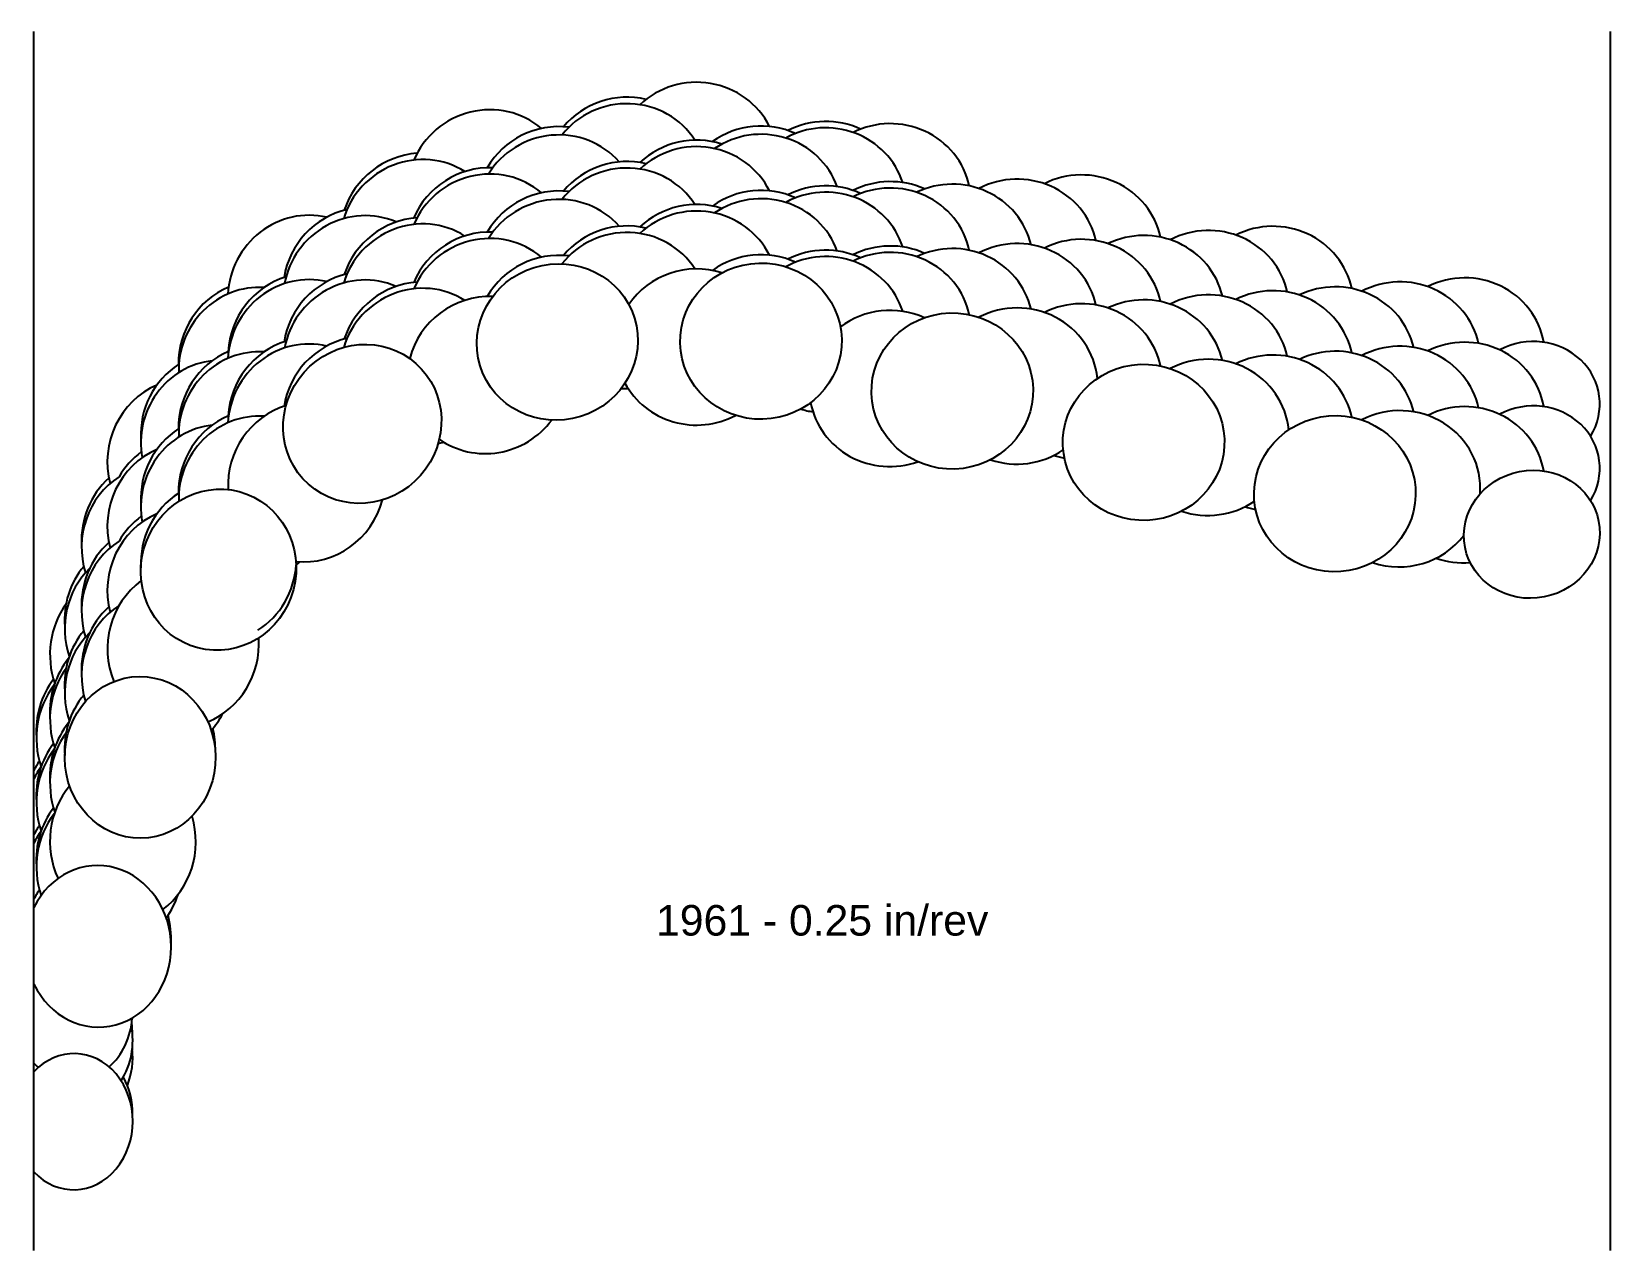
# Model space of a CAD drawing. Header units: inches. Extents: x -6.13 to 0, y -3.63 to 1.11.
import ezdxf
from ezdxf.enums import TextEntityAlignment as Align

# ---------------------------------------------------------------- set-up
doc = ezdxf.new("R2010")
doc.units = ezdxf.units.IN
doc.header["$MEASUREMENT"] = 0
for name, color, linetype, true_color in [('Blade_1', 30, 'Continuous', 0xff7f00), ('Blade_2', 7, 'Continuous', 0xcccc00), ('Blade_3', 7, 'Continuous', 0x00cc00), ('Blade_4', 7, 'Continuous', 0x00cccc), ('Blade_5', 7, 'Continuous', 0x0066cc), ('Blade_6', 190, 'Continuous', 0x7f00ff)]:
    doc.layers.add(name, color=color, linetype=linetype, true_color=true_color)
doc.layers.add('Gage_Line', color=7, linetype='Continuous')
doc.styles.get("Standard").update_dxf_attribs({"font": 'arial.ttf'})

msp = doc.modelspace()

# ---------------------------------------------------------------- linework, layer by layer
at = {"layer": 'Blade_1'}
for centre, major_axis, ratio, start_param, end_param in [((-4.0915, 0.4002), (0.2999, 0.0931), 0.964936, 6.68679, 8.590549), ((-3.3006, 0.4035), (0.3139, 0.0077), 0.965905, 6.593925, 8.441883), ((-2.5571, 0.2098), (0.3138, 0.01), 0.965891, 6.477318, 8.281009), ((-4.0915, 0.1502), (0.2999, 0.0931), 0.964936, 6.68679, 8.590549), ((-3.3006, 0.1535), (0.3139, 0.0077), 0.965905, 6.593925, 8.441883), ((-4.8493, 0.0822), (0.2086, 0.2347), 0.961721, 0.304617, 2.132902), ((-1.8136, 0.0105), (0.3137, 0.0141), 0.965856, 6.463925, 8.267755), ((-2.5571, -0.0402), (0.3138, 0.01), 0.965891, 6.477318, 8.281009), ((-4.8493, -0.1678), (0.2086, 0.2347), 0.961721, 0.304617, 2.132902), ((-1.0707, -0.189), (0.3131, 0.0238), 0.965726, 6.431477, 8.235457), ((-1.8136, -0.2395), (0.3137, 0.0141), 0.965856, 6.463925, 8.267755), ((-0.3053, -0.3465), (0.2596, 0.0509), 0.937294, 5.574175, 8.165538), ((-5.4078, -0.4843), (0.0804, 0.3035), 0.958972, 0.351362, 2.027552), ((-1.0707, -0.439), (0.3131, 0.0238), 0.965726, 6.431477, 8.235457), ((-0.3053, -0.5965), (0.2596, 0.0509), 0.937294, 5.574175, 8.165538), ((-5.4078, -0.7343), (0.0804, 0.3035), 0.958972, 0.351362, 2.027552), ((-5.7125, -1.2129), (-0.0027, 0.314), 0.93326, 0.724426, 1.912048), ((-5.7125, -1.4629), (-0.0027, 0.314), 0.93326, 0.724426, 1.912048), ((-5.8756, -1.9467), (-0.0117, 0.3138), 0.902061, 0.855988, 1.035276), ((-5.8756, -2.1967), (-0.0117, 0.3138), 0.902061, 0.855988, 1.035276), ((-5.8756, -2.4467), (-0.0117, 0.3138), 0.902061, 2.023361, 7.318461), ((-5.9701, -3.1276), (0.0038, 0.2645), 0.865001, 2.414446, 7.043583), ((-5.9701, -2.8776), (0.0038, 0.2645), 0.865001, 4.299095, 4.851885)]:
    msp.add_ellipse(centre, major_axis=major_axis, ratio=ratio, start_param=start_param, end_param=end_param, dxfattribs=at)
for centre, major_axis, ratio in [((-4.0915, -0.0998), (0.2999, 0.0931), 0.964936), ((-3.3006, -0.0965), (0.3139, 0.0077), 0.965905), ((-2.5571, -0.2902), (0.3138, 0.01), 0.965891), ((-4.8493, -0.4178), (0.2086, 0.2347), 0.961721), ((-1.8136, -0.4895), (0.3137, 0.0141), 0.965856), ((-1.0707, -0.689), (0.3131, 0.0238), 0.965726), ((-0.3053, -0.8465), (0.2596, 0.0509), 0.937294), ((-5.4078, -0.9843), (0.0804, 0.3035), 0.958972), ((-5.7125, -1.7129), (-0.0027, 0.314), 0.93326)]:
    msp.add_ellipse(centre, major_axis=major_axis, ratio=ratio, dxfattribs=at)
at = {"layer": 'Blade_2'}
for centre, major_axis, ratio, start_param, end_param in [((-3.5505, 0.3808), (0.3139, 0.0064), 0.965911, 7.515168, 8.610676), ((-4.3625, 0.272), (0.2769, 0.1481), 0.963952, 7.313544, 8.550293), ((-2.7986, 0.2197), (0.3139, 0.0082), 0.965902, 7.38938, 8.306432), ((-3.5505, 0.1308), (0.3139, 0.0064), 0.965911, 7.515168, 8.610676), ((-4.3625, 0.022), (0.2769, 0.1481), 0.963952, 7.313544, 8.550293), ((-2.7986, -0.0303), (0.3139, 0.0082), 0.965902, 7.38938, 8.306432), ((-3.5505, -0.1192), (0.3139, 0.0064), 0.965911, 7.515168, 8.828217), ((-5.066, -0.1434), (0.1666, 0.2661), 0.960812, 7.123808, 8.375498), ((-4.3625, -0.228), (0.2769, 0.1481), 0.963952, 7.313544, 8.706443), ((-2.7986, -0.2803), (0.3139, 0.0082), 0.965902, 7.38938, 8.491375), ((-5.066, -0.3934), (0.1666, 0.2661), 0.960812, 7.123808, 8.375498), ((-3.5505, -0.1192), (0.3139, 0.0064), 0.965911, 3.603024, 5.196123), ((-5.066, -0.6434), (0.1666, 0.2661), 0.960812, 7.123808, 8.48992), ((-2.7986, -0.2803), (0.3139, 0.0082), 0.965902, 3.297174, 5.037918), ((-4.3625, -0.228), (0.2769, 0.1481), 0.963952, 3.589828, 5.164555), ((-5.5455, -0.782), (0.0736, 0.3052), 0.934083, 7.119809, 7.54398), ((-5.066, -0.6434), (0.1666, 0.2661), 0.960812, 3.58511, 5.027504), ((-5.5455, -1.032), (0.0736, 0.3052), 0.934083, 7.119809, 7.54398), ((-5.5455, -1.282), (0.0736, 0.3052), 0.934083, 7.119809, 8.526668), ((-5.5455, -1.282), (0.0736, 0.3052), 0.934083, 3.725692, 5.039556), ((-5.7797, -1.5397), (-0.0054, 0.314), 0.902601, 7.104035, 7.888273), ((-5.7797, -1.7897), (-0.0054, 0.314), 0.902601, 7.104035, 7.888273), ((-5.7797, -2.0397), (-0.0054, 0.314), 0.902601, 7.081714, 8.312905), ((-5.7797, -2.0397), (-0.0054, 0.314), 0.902601, 3.701233, 5.01634), ((-5.9711, -2.7045), (0.0038, 0.2645), 0.865174, 3.804386, 4.64594), ((-5.9711, -2.7045), (0.0038, 0.2645), 0.865174, 8.703566, 8.800553)]:
    msp.add_ellipse(centre, major_axis=major_axis, ratio=ratio, start_param=start_param, end_param=end_param, dxfattribs=at)
at = {"layer": 'Blade_3'}
for centre, major_axis, ratio, start_param, end_param in [((-3.8236, 0.5224), (0.3122, 0.0337), 0.965706, 6.733662, 8.67204), ((-3.0496, 0.4287), (0.3139, 0.0084), 0.965901, 6.559475, 8.343433), ((-4.6253, 0.3017), (0.2439, 0.1978), 0.962739, 6.593747, 8.469598), ((-3.8236, 0.2724), (0.3122, 0.0337), 0.965706, 6.733662, 8.67204), ((-3.0496, 0.1787), (0.3139, 0.0084), 0.965901, 6.559475, 8.343433), ((-2.3056, 0.2293), (0.3138, 0.0111), 0.965883, 6.461753, 8.310977), ((-4.6253, 0.0517), (0.2439, 0.1978), 0.962739, 6.593747, 8.469598), ((-3.8236, 0.0224), (0.3122, 0.0337), 0.965706, 6.733662, 8.67204), ((-1.5627, 0.03), (0.3136, 0.0163), 0.965832, 6.444482, 8.293299), ((-2.3056, -0.0207), (0.3138, 0.0111), 0.965883, 6.461753, 8.310977), ((-3.0496, -0.0713), (0.3139, 0.0084), 0.965901, 6.559475, 8.343433), ((-4.6253, -0.1983), (0.2439, 0.1978), 0.962739, 6.593747, 8.469598), ((-0.8196, -0.1697), (0.3125, 0.031), 0.965585, 6.395253, 8.244323), ((-5.2595, -0.2), (0.1212, 0.2897), 0.959776, 0.317615, 2.012917), ((-1.5627, -0.22), (0.3136, 0.0163), 0.965832, 6.444482, 8.293299), ((-2.3056, -0.2707), (0.3138, 0.0111), 0.965883, 6.344361, 8.310977), ((-0.8196, -0.4197), (0.3125, 0.031), 0.965585, 6.395253, 8.244323), ((-5.2595, -0.45), (0.1212, 0.2897), 0.959776, 0.317615, 2.012917), ((-1.5627, -0.47), (0.3136, 0.0163), 0.965832, 6.325493, 8.293299), ((-3.8236, 0.0224), (0.3122, 0.0337), 0.965706, 4.544851, 4.631056), ((-3.0496, -0.0713), (0.3139, 0.0084), 0.965901, 4.375006, 4.530773), ((-0.8196, -0.6697), (0.3125, 0.031), 0.965585, 6.112434, 8.244323), ((-5.2595, -0.7), (0.1212, 0.2897), 0.959776, 0.317615, 2.012917), ((-4.6253, -0.1983), (0.2439, 0.1978), 0.962739, 4.279886, 4.350006), ((-2.3056, -0.2707), (0.3138, 0.0111), 0.965883, 4.342716, 5.286581), ((-5.6468, -0.8922), (0.0323, 0.3123), 0.933607, 0.637915, 2.005105), ((-1.5627, -0.47), (0.3136, 0.0163), 0.965832, 4.326872, 5.270107), ((-0.8196, -0.6697), (0.3125, 0.031), 0.965585, 4.277657, 5.540587), ((-5.6468, -1.1422), (0.0323, 0.3123), 0.933607, 0.637915, 2.005105), ((-5.2595, -0.7), (0.1212, 0.2897), 0.959776, 4.081624, 4.145209), ((-5.6468, -1.3922), (0.0323, 0.3123), 0.933607, 0.637915, 2.005105), ((-5.8323, -1.639), (-0.0089, 0.3139), 0.90224, 0.82386, 1.903322), ((-5.6468, -1.3922), (0.0323, 0.3123), 0.933607, 4.050962, 4.304439), ((-5.8323, -1.889), (-0.0089, 0.3139), 0.90224, 0.82386, 1.903322), ((-5.8323, -2.139), (-0.0089, 0.3139), 0.90224, 0.82386, 1.903322), ((-5.8323, -2.139), (-0.0089, 0.3139), 0.90224, 4.005946, 4.338928), ((-5.9701, -2.8128), (0.0038, 0.2645), 0.865004, 4.091615, 4.945151)]:
    msp.add_ellipse(centre, major_axis=major_axis, ratio=ratio, start_param=start_param, end_param=end_param, dxfattribs=at)
at = {"layer": 'Blade_4'}
for centre, major_axis, ratio, start_param, end_param in [((-4.0915, 0.4327), (0.3001, 0.0925), 0.96498, 7.420791, 8.62079), ((-3.3006, 0.4356), (0.3139, 0.0069), 0.965909, 7.391211, 8.474652), ((-4.0915, 0.1827), (0.3001, 0.0925), 0.96498, 7.420791, 8.62079), ((-3.3006, 0.1856), (0.3139, 0.0069), 0.965909, 7.391211, 8.474652), ((-4.8497, 0.1142), (0.2089, 0.2345), 0.961808, 7.223091, 8.443508), ((-4.0915, -0.0673), (0.3001, 0.0925), 0.96498, 7.420791, 8.62079), ((-3.3006, -0.0644), (0.3139, 0.0069), 0.965909, 7.391211, 8.474652), ((-4.8497, -0.1358), (0.2089, 0.2345), 0.961808, 7.223091, 8.443508), ((-4.8497, -0.3858), (0.2089, 0.2345), 0.961808, 7.223091, 8.443508), ((-5.4079, -0.4523), (0.0805, 0.3035), 0.959066, 7.088358, 8.181003), ((-5.4079, -0.7023), (0.0805, 0.3035), 0.959066, 7.088358, 8.181003), ((-5.4079, -0.9523), (0.0805, 0.3035), 0.959066, 7.088358, 8.181003), ((-5.7133, -1.181), (-0.0027, 0.314), 0.933401, 7.114619, 7.923491), ((-5.4079, -0.9523), (0.0805, 0.3035), 0.959066, 3.941389, 4.921653), ((-5.7133, -1.431), (-0.0027, 0.314), 0.933401, 7.114619, 7.923491), ((-5.7133, -1.681), (-0.0027, 0.314), 0.933401, 7.114619, 7.923491), ((-5.7133, -1.681), (-0.0027, 0.314), 0.933401, 4.677073, 4.963528), ((-5.8754, -1.9148), (-0.0118, 0.3138), 0.902258, 7.179087, 7.31942), ((-5.8754, -2.1648), (-0.0118, 0.3138), 0.902258, 7.179087, 7.31942), ((-5.8754, -2.4148), (-0.0118, 0.3138), 0.902258, 7.179087, 7.31942), ((-5.8754, -2.4148), (-0.0118, 0.3138), 0.902258, 4.611322, 4.963445), ((-5.9711, -2.8457), (0.0038, 0.2645), 0.865171, 4.702909, 4.757828), ((-5.9711, -3.0957), (0.0038, 0.2645), 0.865171, 4.702909, 5.28927)]:
    msp.add_ellipse(centre, major_axis=major_axis, ratio=ratio, start_param=start_param, end_param=end_param, dxfattribs=at)
at = {"layer": 'Blade_5'}
for centre, major_axis, ratio, start_param, end_param in [((-3.5506, 0.6056), (0.3139, 0.0072), 0.965908, 6.708162, 8.607761), ((-4.3624, 0.4969), (0.2767, 0.1485), 0.963885, 6.640985, 8.54861), ((-2.7986, 0.4448), (0.3139, 0.0091), 0.965897, 6.45789, 8.302406), ((-3.5506, 0.3556), (0.3139, 0.0072), 0.965908, 6.708162, 8.607761), ((-4.3624, 0.2469), (0.2767, 0.1485), 0.963885, 6.640985, 8.54861), ((-2.0556, 0.2456), (0.3138, 0.0124), 0.965872, 6.447102, 8.290872), ((-2.7986, 0.1948), (0.3139, 0.0091), 0.965897, 6.45789, 8.302406), ((-5.0667, 0.0818), (0.1664, 0.2663), 0.960705, 0.314726, 2.096065), ((-3.5506, 0.1056), (0.3139, 0.0072), 0.965908, 6.708162, 8.607761), ((-4.3624, -0.0031), (0.2767, 0.1485), 0.963885, 6.640985, 8.54861), ((-2.0556, -0.0044), (0.3138, 0.0124), 0.965872, 6.447102, 8.290872), ((-1.3127, 0.0462), (0.3134, 0.0194), 0.965793, 6.424038, 8.267617), ((-2.7986, -0.0552), (0.3139, 0.0091), 0.965897, 6.45789, 8.302406), ((-5.0667, -0.1682), (0.1664, 0.2663), 0.960705, 0.314726, 2.096065), ((-0.5685, -0.1541), (0.3108, 0.0445), 0.965215, 6.312796, 8.184396), ((-1.3127, -0.2038), (0.3134, 0.0194), 0.965793, 6.424038, 8.267617), ((-2.0556, -0.2544), (0.3138, 0.0124), 0.965872, 6.447102, 8.290872), ((-5.0667, -0.4182), (0.1664, 0.2663), 0.960705, 0.314726, 2.096065), ((-0.5685, -0.4041), (0.3108, 0.0445), 0.965215, 6.312796, 8.184396), ((-1.3127, -0.4538), (0.3134, 0.0194), 0.965793, 6.424038, 8.267617), ((-5.5456, -0.557), (0.0736, 0.3053), 0.933964, 0.606401, 2.092176), ((-0.5685, -0.6541), (0.3108, 0.0445), 0.965215, 6.312796, 8.184396), ((-5.5456, -0.807), (0.0736, 0.3053), 0.933964, 0.606401, 2.092176), ((-2.0556, -0.2544), (0.3138, 0.0124), 0.965872, 4.328595, 4.463563), ((-5.5456, -1.057), (0.0736, 0.3053), 0.933964, 0.606401, 2.092176), ((-1.3127, -0.4538), (0.3134, 0.0194), 0.965793, 4.305493, 4.441556), ((-0.5685, -0.6541), (0.3108, 0.0445), 0.965215, 4.218825, 4.650747), ((-5.7794, -1.3147), (-0.0054, 0.314), 0.90246, 7.158304, 8.199761), ((-5.7794, -1.5647), (-0.0054, 0.314), 0.90246, 7.158304, 8.199761), ((-5.7794, -1.8147), (-0.0054, 0.314), 0.90246, 7.158304, 8.199761)]:
    msp.add_ellipse(centre, major_axis=major_axis, ratio=ratio, start_param=start_param, end_param=end_param, dxfattribs=at)
at = {"layer": 'Blade_6'}
for centre, major_axis, ratio, start_param, end_param in [((-3.8235, 0.5475), (0.3123, 0.0329), 0.965723, 7.505349, 8.64456), ((-3.0496, 0.4534), (0.3139, 0.0075), 0.965906, 7.382152, 8.315174), ((-4.6256, 0.3269), (0.2442, 0.1973), 0.962842, 7.229125, 8.445823), ((-3.8235, 0.2975), (0.3123, 0.0329), 0.965723, 7.505349, 8.64456), ((-3.0496, 0.2034), (0.3139, 0.0075), 0.965906, 7.382152, 8.315174), ((-4.6256, 0.0769), (0.2442, 0.1973), 0.962842, 7.229125, 8.445823), ((-3.8235, 0.0475), (0.3123, 0.0329), 0.965723, 7.505349, 8.64456), ((-3.0496, -0.0466), (0.3139, 0.0075), 0.965906, 7.382152, 8.315174), ((-4.6256, -0.1731), (0.2442, 0.1973), 0.962842, 7.229125, 8.445823), ((-5.2605, -0.1746), (0.1214, 0.2896), 0.959903, 7.060618, 8.277727), ((-5.2605, -0.4246), (0.1214, 0.2896), 0.959903, 7.060618, 8.277727), ((-5.2605, -0.6746), (0.1214, 0.2896), 0.959903, 7.060618, 8.277727), ((-5.647, -0.8672), (0.0323, 0.3123), 0.933739, 7.085677, 8.012903), ((-5.647, -1.1172), (0.0323, 0.3123), 0.933739, 7.085677, 8.012903), ((-5.647, -1.3672), (0.0323, 0.3123), 0.933739, 7.085677, 8.012903), ((-5.8331, -1.614), (-0.0089, 0.3139), 0.902379, 7.119499, 7.898097), ((-5.8331, -1.864), (-0.0089, 0.3139), 0.902379, 7.119499, 7.898097), ((-5.8331, -2.114), (-0.0089, 0.3139), 0.902379, 7.119499, 7.898097), ((-5.9711, -2.7878), (0.0038, 0.2645), 0.865178, 4.724854, 4.887021)]:
    msp.add_ellipse(centre, major_axis=major_axis, ratio=ratio, start_param=start_param, end_param=end_param, dxfattribs=at)
at = {"layer": 'Gage_Line'}
for p, q in [((-6.125, -3.6276), (-6.125, 1.1056)), ((0, -3.6276), (0, 1.1056))]:
    msp.add_line(p, q, dxfattribs=at)

# ---------------------------------------------------------------- texts
msp.add_text('1961 - 0.25 in/rev', height=0.11875).set_placement((-3.0625, -2.3457), align=Align.MIDDLE_CENTER)

doc.saveas('drawing.dxf')
